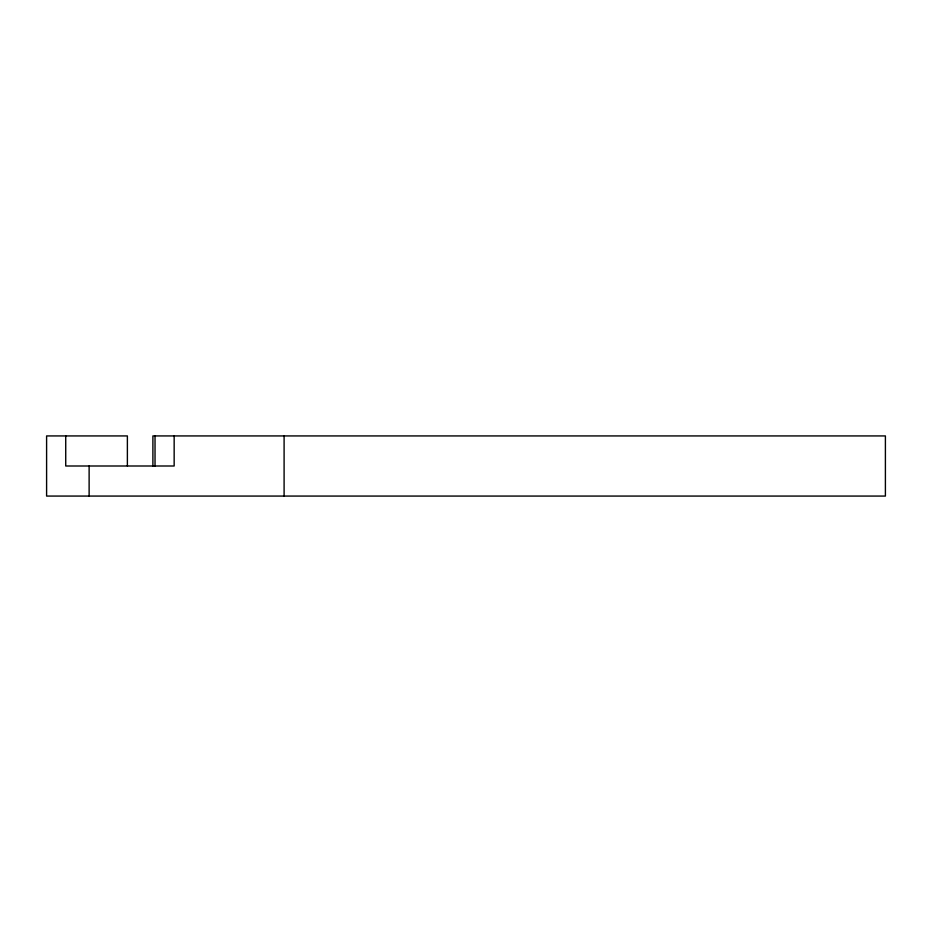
<?xml version="1.0" encoding="UTF-8"?>
<svg xmlns="http://www.w3.org/2000/svg" width="932" height="932" viewBox="0 0 932 932"><rect width="100%" height="100%" fill="white"/><g stroke="black" fill="none" stroke-linecap="round" stroke-linejoin="round"><path stroke-width="1.4" d="M284.097 435.931L284.097 496.069M174.156 435.931L174.156 466L65.729 466L65.729 435.931M155.027 435.931L155.027 466M152.895 466L152.895 435.931L885.4 435.931L885.4 496.069L46.6 496.069L46.6 435.931L127.381 435.931L127.381 466M89.123 466L89.123 496.069"/></g></svg>
